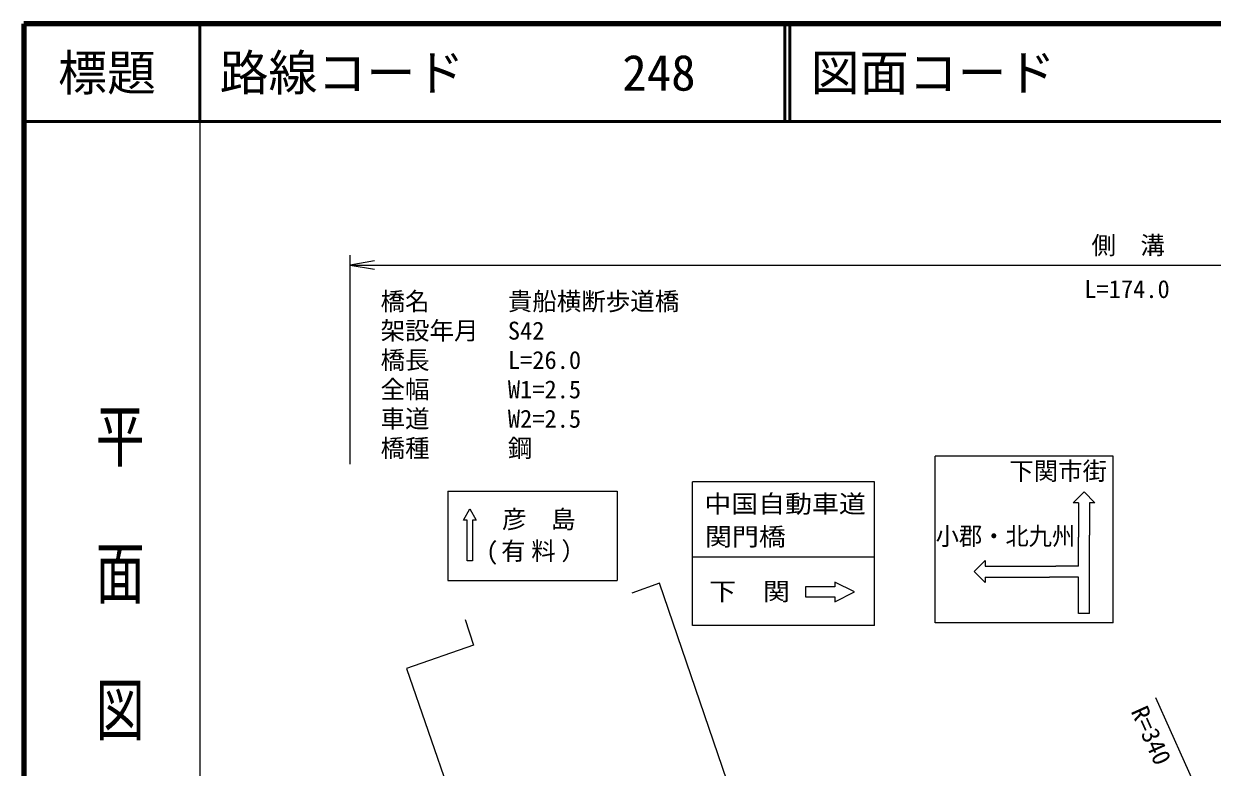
# Model space of a CAD drawing. Units: millimetres, scale not verified. Extents: x 40000 to 680000, y 20000 to 380000.
# Drawn here: x 40000 to 161396, y 304034 to 380000 of the extents above; entities that cross this region are included whole.
import ezdxf
from ezdxf.enums import TextEntityAlignment as Align

# ---------------------------------------------------------------- set-up
doc = ezdxf.new("R2010")
doc.units = ezdxf.units.MM
doc.header["$LTSCALE"] = 1000
for name, color, linetype, lineweight in [('M-STR-HTXT', 7, 'Continuous', 13), ('M-STR-STRC', 7, 'Continuous', 25), ('M-TTL', 2, 'Continuous', 140), ('M-TTL-BAND', 7, 'Continuous', 25), ('M-TTL-LINE', 7, 'Continuous', 50), ('M-WORK', 1, 'Continuous', 13)]:
    doc.layers.add(name, color=color, linetype=linetype, lineweight=lineweight)
doc.layers.add('M-TTL-TXT', color=7, linetype='Continuous')
doc.styles.add('@ＭＳ ゴシック', font='')
doc.styles.add('ＭＳ ゴシック', font='')
doc.styles.get('@ＭＳ ゴシック').set_extended_font_data('@MS Gothic')
doc.styles.get('ＭＳ ゴシック').set_extended_font_data('MS Gothic')

# ---------------------------------------------------------------- blocks, each defined once
blk = doc.blocks.new('open_arrow')
at = {"color": 0, "linetype": 'Continuous', "lineweight": -2}
blk.add_lwpolyline([(7.5, 1.25), (0, 0), (7.5, -1.25)], dxfattribs=at)

msp = doc.modelspace()

# ---------------------------------------------------------------- linework, layer by layer
at = {"layer": 'M-STR-HTXT'}
for p, q in [((73341, 335000), (73341, 356344)), ((73341, 355344), (231781, 355344)), ((167933, 283788), (155630, 311141))]:
    msp.add_line(p, q, dxfattribs=at)
at = {"layer": 'M-STR-STRC'}
for p, q in [((151283, 335811), (133091, 335811)), ((133091, 318781), (133091, 335811)), ((151283, 318781), (151283, 335811)), ((108311, 318505), (108311, 333200)), ((126887, 333200), (108311, 333200)), ((126887, 318505), (126887, 333200)), ((83322, 332240), (83322, 323098)), ((83322, 332240), (100618, 332240)), ((100618, 332240), (100618, 323098)), ((147179, 331048), (148299, 332168)), ((148299, 332168), (149419, 331048)), ((84905, 329294), (85552, 330436)), ((85552, 330436), (86200, 329294)), ((147739, 331048), (147179, 331048)), ((147739, 331048), (147739, 327533)), ((149419, 331048), (148859, 331048)), ((148859, 331048), (148860, 327731)), ((85286, 329294), (84905, 329294)), ((85286, 325138), (85286, 329294)), ((86200, 329294), (85819, 329294)), ((85819, 329294), (85819, 325138)), ((147739, 324586), (147739, 327533)), ((148851, 319749), (148860, 327731)), ((126887, 325505), (108311, 325505)), ((85819, 325138), (85286, 325138)), ((137091, 324026), (138211, 325146)), ((138211, 325146), (138211, 324586)), ((138211, 324586), (145408, 324586)), ((147739, 324586), (145408, 324586)), ((83322, 323098), (100618, 323098)), ((124852, 321950), (122852, 322950)), ((122852, 322950), (122852, 322450)), ((138211, 322906), (137091, 324026)), ((138211, 323466), (144766, 323466)), ((138211, 323466), (138211, 322906)), ((147739, 323466), (144766, 323466)), ((147739, 319750), (147739, 323466)), ((122852, 322450), (119852, 322450)), ((119852, 322450), (119852, 321450)), ((122852, 320950), (124852, 321950)), ((119852, 321450), (122852, 321450)), ((122852, 321450), (122852, 320950)), ((148851, 319749), (147739, 319750)), ((126887, 318505), (108311, 318505)), ((151283, 318781), (133091, 318781))]:
    msp.add_line(p, q, dxfattribs=at)
at = {"layer": 'M-TTL'}
for p, q in [((40000, 380000), (40000, 20000)), ((680000, 380000), (40000, 380000))]:
    msp.add_line(p, q, dxfattribs=at)
at = {"layer": 'M-TTL-BAND'}
msp.add_line((58000, 370000), (58000, 20000), dxfattribs=at)
at = {"layer": 'M-TTL-LINE'}
for p, q in [((58000, 380000), (58000, 370000)), ((117750, 380000), (117750, 370000)), ((118250, 380000), (118250, 370000)), ((40000, 370000), (680000, 370000))]:
    msp.add_line(p, q, dxfattribs=at)
at = {"layer": 'M-WORK'}
for p, q in [((104927, 322847), (102124, 321803)), ((114642, 294508), (104927, 322847)), ((85083, 319134), (85927, 316507)), ((85927, 316507), (79102, 314138)), ((79102, 314138), (86966, 291365))]:
    msp.add_line(p, q, dxfattribs=at)

# ---------------------------------------------------------------- block references
at = {"layer": 'M-STR-HTXT', "xscale": 333, "yscale": 333}
msp.add_blockref('open_arrow', (73341, 355344), dxfattribs=at)

# ---------------------------------------------------------------- texts
at = {"layer": 'M-STR-HTXT', "style": 'ＭＳ ゴシック'}
msp.add_text('側\u3000溝', height=1833, dxfattribs=at).set_placement((152809, 357363), align=Align.MIDDLE_CENTER)
msp.add_text('L=174.0', height=1833, dxfattribs=at).set_placement((152691, 351426), align=Align.BOTTOM_CENTER)
for s, p in [('橋名', (76448, 351643)), ('貴船横断歩道橋', (89448, 351643)), ('架設年月', (76448, 348643)), ('S42', (89448, 348643)), ('橋長', (76448, 345643)), ('L=26.0', (89448, 345643)), ('全幅', (76448, 342643)), ('W1=2.5', (89448, 342643)), ('車道', (76448, 339643)), ('W2=2.5', (89448, 339643)), ('橋種', (76448, 336643)), ('鋼', (89448, 336643))]:
    msp.add_text(s, height=1833, dxfattribs=at).set_placement(p, align=Align.MIDDLE_LEFT)
msp.add_text('R=340', height=1833, rotation=294.217, dxfattribs=at).set_placement((155164, 307285), align=Align.MIDDLE_CENTER)
at = {"layer": 'M-STR-STRC', "style": 'ＭＳ ゴシック'}
msp.add_text('下関市街', height=1833, dxfattribs=at).set_placement((145657, 332834), align=Align.BOTTOM_CENTER)
at = {"layer": 'M-STR-STRC', "style": 'ＭＳ ゴシック', "width": 1.1}
for s, p in [('中国自動車道', (117760, 330948)), ('関門橋', (113710, 327592)), ('下\u3000関', (114139, 322003))]:
    msp.add_text(s, height=1833, dxfattribs=at).set_placement(p, align=Align.MIDDLE_CENTER)
at = {"layer": 'M-STR-STRC', "style": 'ＭＳ ゴシック'}
msp.add_text('彦\u3000島', height=1833, dxfattribs=at).set_placement((92610, 329368), align=Align.MIDDLE_CENTER)
at = {"layer": 'M-STR-STRC', "style": 'ＭＳ ゴシック', "width": 0.95}
msp.add_text('小郡・北九州', height=1833, dxfattribs=at).set_placement((140274, 326185), align=Align.BOTTOM_CENTER)
at = {"layer": 'M-STR-STRC', "insert": (92610, 325885), "char_height": 1833, "attachment_point": 5, "style": 'ＭＳ ゴシック'}
msp.add_mtext('\\T1.23;(有料）', dxfattribs=at)
at = {"layer": 'M-TTL-BAND', "style": '@ＭＳ ゴシック', "width": 1.4}
msp.add_text('平  面  図', height=3666, rotation=270, dxfattribs=at).set_placement((49777, 306475), align=Align.MIDDLE_RIGHT)
at = {"layer": 'M-TTL-TXT', "style": 'ＭＳ ゴシック'}
msp.add_text('標題', height=3666, dxfattribs=at).set_placement((48500, 375000), align=Align.MIDDLE_CENTER)
for s, p in [('路線コード', (60000, 375000)), ('248', (101142, 375000)), ('図面コード', (120380, 375000))]:
    msp.add_text(s, height=3666, dxfattribs=at).set_placement(p, align=Align.MIDDLE_LEFT)

doc.saveas('drawing.dxf')
